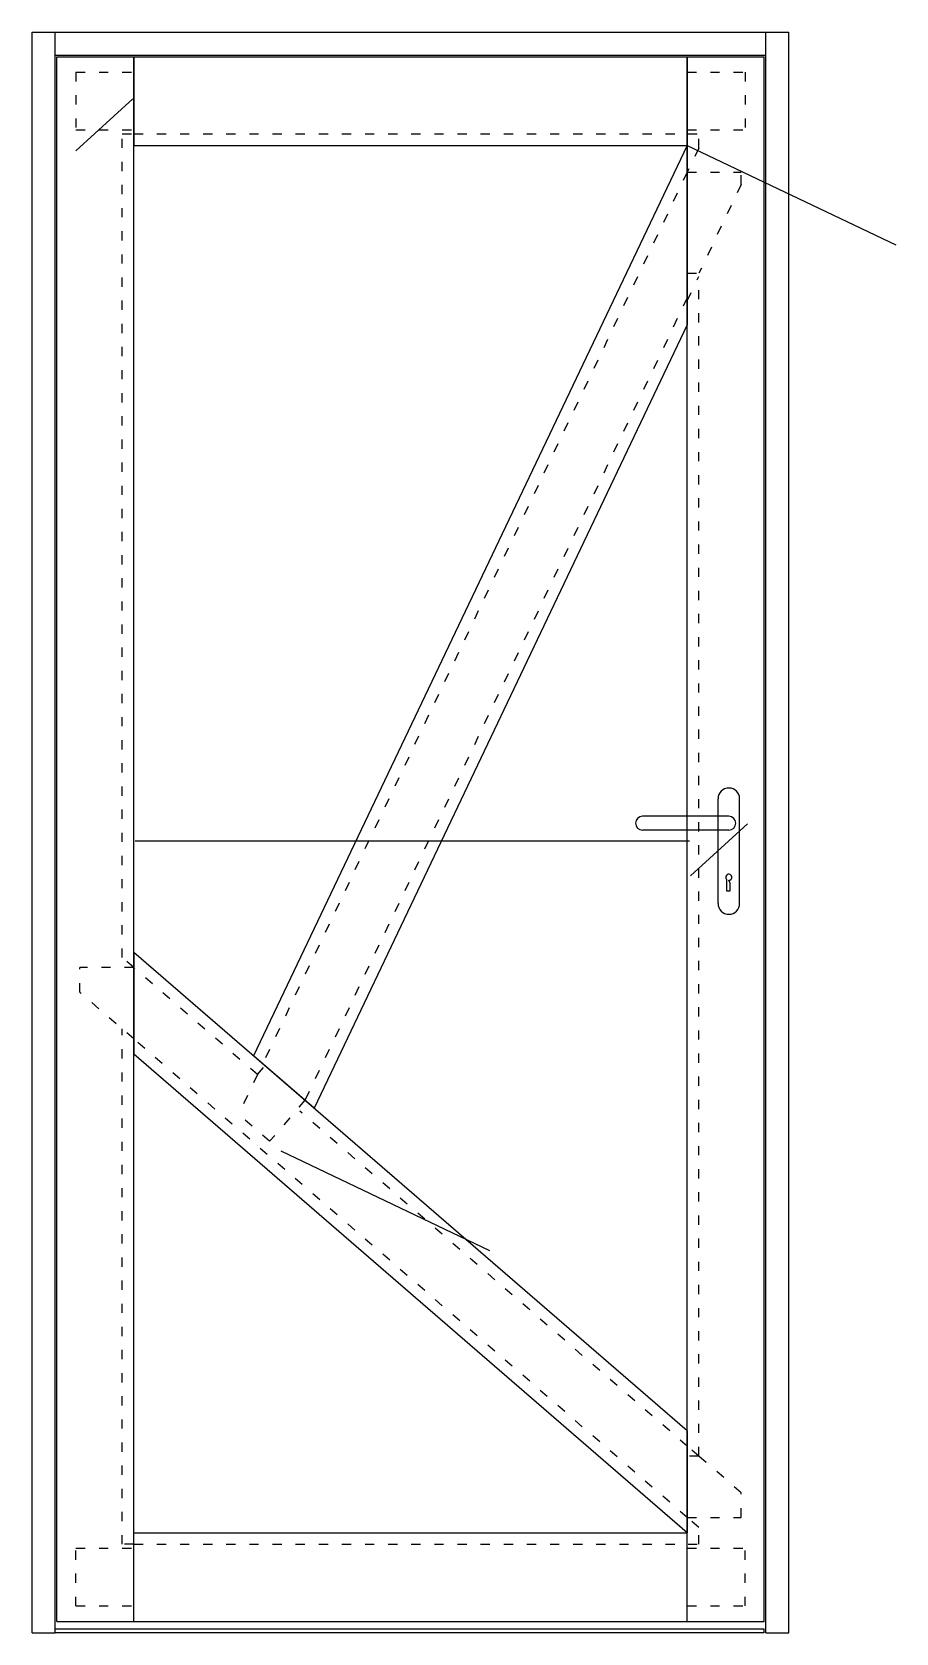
# Model space of a CAD drawing. Header units: millimetres. Extents: x 5 to 2668, y 0 to 2076.
# Drawn here: x 5 to 1126, y 0 to 2076 of the extents above.
import ezdxf

# ---------------------------------------------------------------- set-up
doc = ezdxf.new("R2010")
doc.units = ezdxf.units.MM
doc.linetypes.add('ACAD_ISO03W100', pattern=[30, 12, -18])
doc.layers.get('0').update_dxf_attribs({"lineweight": 25, "true_color": 0xffffff})
for name, color, linetype, lineweight, true_color in [('Dormant ... Montants', 30, 'Continuous', 25, 0xff7f00), ('Ouvrant ... Cadre', 22, 'Continuous', 25, 0xbf2e24), ('Ouvrant ... Cadre ... Feuillure', 16, 'Continuous', 25, 0x800000), ('Ouvrant ... EcharpesTraverses', 22, 'Continuous', 25, 0xbf3930), ('Ouvrant ... EcharpesTraverses ... Feuillure', 16, 'Continuous', 25, 0x800000), ('Quincaillerie ... Poignee_Clef', 178, 'Continuous', 25, 0x000000), ('Seuil', 178, 'Continuous', 25, 0x000000)]:
    doc.layers.add(name, color=color, linetype=linetype, lineweight=lineweight, true_color=true_color)

# ---------------------------------------------------------------- blocks, each defined once
blk = doc.blocks.new('30x105_MontantsDormants')
at = {"layer": 'Dormant ... Montants'}
for p, q in [((0, 0), (0, 2076)), ((0, 2076), (30, 2076)), ((30, 0), (30, 2076)), ((0, 0), (30, 0))]:
    blk.add_line(p, q, dxfattribs=at)
blk = doc.blocks.new('30x105_TraverseDormants')
at = {"layer": 'Dormant ... Montants'}
for p, q in [((0, 0), (0, 30)), ((0, 30), (922, 30)), ((922, 0), (922, 30)), ((0, 0), (922, 0))]:
    blk.add_line(p, q, dxfattribs=at)
blk = doc.blocks.new('30x100_CadreVerticalOuvrant')
at = {"layer": 'Ouvrant ... Cadre'}
for p, q in [((0, -1923), (0, 106)), ((0, 106), (100, 106)), ((100, -1923), (100, 106))]:
    blk.add_line(p, q, dxfattribs=at)
at = {"layer": 'Ouvrant ... EcharpesTraverses'}
blk.add_line((0, -1923), (100, -1923), dxfattribs=at)
blk = doc.blocks.new('30x115_CadreHorizontalOuvrant_Bas')
at = {"layer": 'Ouvrant ... EcharpesTraverses'}
for p, q in [((97, 0), (97, 115)), ((97, 115), (815, 115)), ((815, 0), (815, 115)), ((97, 0), (815, 0))]:
    blk.add_line(p, q, dxfattribs=at)
at = {"layer": 'Ouvrant ... EcharpesTraverses', "linetype": 'ACAD_ISO03W100'}
for p, q in [((22, 95), (97, 95)), ((22, 20), (22, 95)), ((815, 95), (890, 95)), ((890, 20), (890, 95)), ((22, 20), (97, 20)), ((815, 20), (890, 20))]:
    blk.add_line(p, q, dxfattribs=at)
blk = doc.blocks.new('30x115_CadreHorizontalOuvrant_Haut')
at = {"layer": 'Ouvrant ... EcharpesTraverses'}
for p, q in [((0, 95), (0, -20)), ((0, 95), (718, 95)), ((718, 95), (718, -20)), ((0, -20), (718, -20))]:
    blk.add_line(p, q, dxfattribs=at)
at = {"layer": 'Ouvrant ... EcharpesTraverses', "linetype": 'ACAD_ISO03W100'}
for p, q in [((-75, 75), (-75, 0)), ((-75, 75), (0, 75)), ((718, 75), (793, 75)), ((793, 75), (793, 0)), ((-75, 0), (0, 0)), ((718, 0), (793, 0))]:
    blk.add_line(p, q, dxfattribs=at)
blk = doc.blocks.new('30x100_TraverseObliqueBasseChambreKeziah')
at = {"layer": 'Ouvrant ... EcharpesTraverses'}
for p, q in [((0, 132.2), (-718, 752.6)), ((-718, 752.6), (-718, 620.4)), ((0, 0), (-718, 620.4)), ((0, 132.2), (0, 0))]:
    blk.add_line(p, q, dxfattribs=at)
at = {"layer": 'Ouvrant ... EcharpesTraverses', "linetype": 'ACAD_ISO03W100'}
for p, q in [((-718, 732.9), (-788, 732.9)), ((-788, 700.8), (-788, 732.9)), ((-718, 640.3), (-788, 700.8)), ((15, 99.4), (0, 99.4)), ((70, 51.8), (15, 99.4)), ((70, 19.8), (70, 51.8)), ((0, 19.8), (70, 19.8))]:
    blk.add_line(p, q, dxfattribs=at)
blk = doc.blocks.new('30x100_TraverseObliqueHauteChambreKeziah')
at = {"layer": 'Ouvrant ... EcharpesTraverses'}
for p, q in [((0, 0), (-562.6, -1180.7)), ((0, 0), (0, -232.5)), ((0, 0), (270.8, -129.1)), ((0, -232.5), (-484.1, -1248.5)), ((-484.1, -1248.5), (-562.6, -1180.7)), ((-527.1, -1303.8), (-256.3, -1432.9))]:
    blk.add_line(p, q, dxfattribs=at)
at = {"layer": 'Ouvrant ... EcharpesTraverses', "linetype": 'ACAD_ISO03W100'}
for p, q in [((0, -34.9), (70, -34.9)), ((70, -50.7), (70, -34.9)), ((70, -50.7), (15.1, -165.9)), ((0, -165.9), (15.1, -165.9)), ((-557.5, -1204.9), (-547.7, -1193.5)), ((-557.5, -1204.9), (-582.1, -1256.4)), ((-495.9, -1238.3), (-541.7, -1291.3)), ((-541.7, -1291.3), (-582.1, -1256.4))]:
    blk.add_line(p, q, dxfattribs=at)

msp = doc.modelspace()

# ---------------------------------------------------------------- linework, layer by layer
for p, q in [((62, 1921.8), (135.7, 1989.4)), ((859.3, 981.6), (933, 1049.2)), ((139, 1027), (858, 1027))]:
    msp.add_line(p, q)
at = {"layer": 'Ouvrant ... Cadre ... Feuillure', "linetype": 'ACAD_ISO03W100'}
for p, q in [((122, 875.7), (122, 1944)), ((122, 1944), (137, 1944)), ((856, 1944), (870, 1944)), ((870, 1925.6), (870, 1944)), ((870, 1925.6), (855, 1894.1)), ((855, 1727.4), (870, 1758.9)), ((870, 229.4), (870, 1758.9)), ((137, 862.8), (122, 875.7)), ((122, 115), (122, 783.2)), ((137, 770.3), (122, 783.2)), ((870, 229.4), (855, 242.3)), ((870, 136.9), (855, 149.8)), ((870, 115), (870, 136.9)), ((137, 115), (122, 115)), ((856, 115), (870, 115))]:
    msp.add_line(p, q, dxfattribs=at)
at = {"layer": 'Ouvrant ... Cadre ... Feuillure'}
msp.add_line((855, 209.3), (855, 1770.6), dxfattribs=at)
at = {"layer": 'Ouvrant ... EcharpesTraverses ... Feuillure', "linetype": 'ACAD_ISO03W100'}
for p, q in [((137, 1944), (853, 1944)), ((855, 1894.1), (304.2, 738.2)), ((855, 1731.4), (359.1, 690.7)), ((297.5, 724.1), (137, 862.8)), ((855, 149.8), (137, 770.3)), ((855, 242.3), (352.4, 676.7)), ((137, 115), (853, 115))]:
    msp.add_line(p, q, dxfattribs=at)
at = {"layer": 'Quincaillerie ... Poignee_Clef'}
for p, q in [((895, 946), (895, 1081.7)), ((923, 946), (923, 1081.7)), ((909, 1059), (797, 1059)), ((909, 1041), (797, 1041)), ((906, 977.3), (906, 962.3)), ((910.9, 972.5), (909, 976)), ((906, 962.3), (910.9, 962.3)), ((910.9, 962.3), (910.9, 972.5))]:
    msp.add_line(p, q, dxfattribs=at)
for centre, radius, start, end in [((909, 1081.7), 14, 0, 180), ((797, 1050), 9, 90, 270), ((909, 1050), 9, 270, 90), ((909, 980), 4, 270, 221.7993), ((909, 946), 14, 180, 0)]:
    msp.add_arc(centre, radius, start, end, dxfattribs=at)
at = {"layer": 'Seuil'}
for p, q in [((955, 5), (35, 5)), ((35, 0), (35, 5)), ((955, 0), (35, 0)), ((955, 0), (955, 5))]:
    msp.add_line(p, q, dxfattribs=at)

# ---------------------------------------------------------------- block references
at = {"layer": 'Dormant ... Montants'}
for name, p in [('30x105_MontantsDormants', (5, 0)), ('30x105_TraverseDormants', (35, 2046)), ('30x105_MontantsDormants', (957, 0))]:
    msp.add_blockref(name, p, dxfattribs=at)
at = {"layer": 'Ouvrant ... Cadre'}
for p in [(37, 1938), (855, 1938)]:
    msp.add_blockref('30x100_CadreVerticalOuvrant', p, dxfattribs=at)
at = {"layer": 'Ouvrant ... Cadre ... Feuillure'}
for name, p in [('30x100_TraverseObliqueHauteChambreKeziah', (855, 1929)), ('30x100_TraverseObliqueBasseChambreKeziah', (855, 130))]:
    msp.add_blockref(name, p, dxfattribs=at)
at = {"layer": 'Ouvrant ... EcharpesTraverses'}
for name, p in [('30x115_CadreHorizontalOuvrant_Haut', (137, 1949)), ('30x115_CadreHorizontalOuvrant_Bas', (40, 15))]:
    msp.add_blockref(name, p, dxfattribs=at)

doc.saveas('drawing.dxf')
